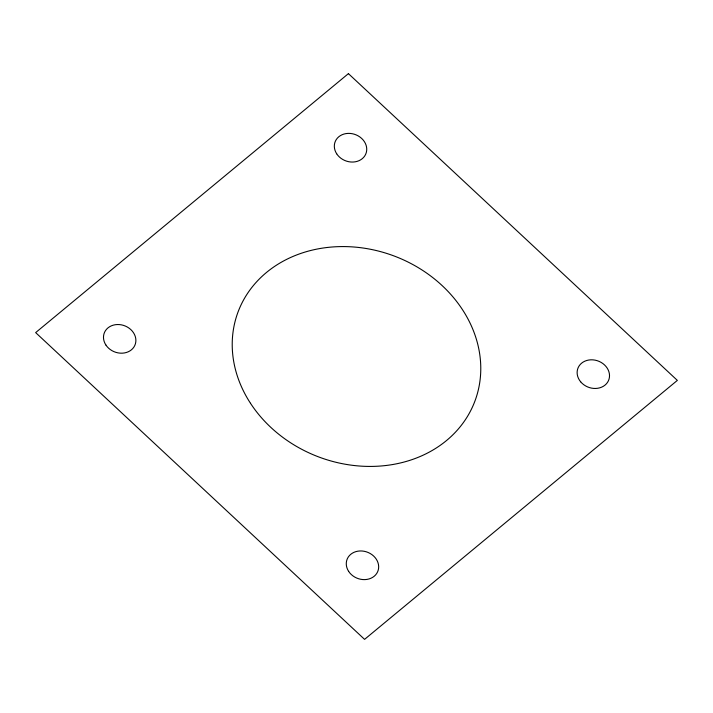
<?xml version="1.0" encoding="UTF-8"?>
<svg xmlns="http://www.w3.org/2000/svg" width="713" height="713" viewBox="0 0 713 713"><rect width="100%" height="100%" fill="white"/><g stroke="black" fill="none" stroke-linecap="round" stroke-linejoin="round"><path stroke-width="1.07" d="M348.416 73.635L35.65 332.606L364.584 639.365L677.35 380.394L348.416 73.635M250.468 403.255A126.54 107.315 20.8 0 0 465.66 419.28A126.54 107.315 20.8 0 0 353.372 246.965A126.54 107.315 20.8 0 0 250.468 403.255M580.676 381.829A16.506 14.002 20.8 0 0 608.421 380.769A16.506 14.002 20.8 0 0 590.854 359.815A16.506 14.002 20.8 0 0 580.676 381.829M348.639 571.38A16.506 14.002 20.8 0 0 376.705 573.475A16.506 14.002 20.8 0 0 362.061 550.997A16.506 14.002 20.8 0 0 348.639 571.38M105.854 344.958A16.506 14.002 20.8 0 0 133.919 347.053A16.506 14.002 20.8 0 0 119.276 324.575A16.506 14.002 20.8 0 0 105.854 344.958M336.696 153.812A16.506 14.002 20.8 0 0 364.771 155.906A16.506 14.002 20.8 0 0 350.119 133.429A16.506 14.002 20.8 0 0 336.696 153.812"/></g></svg>
